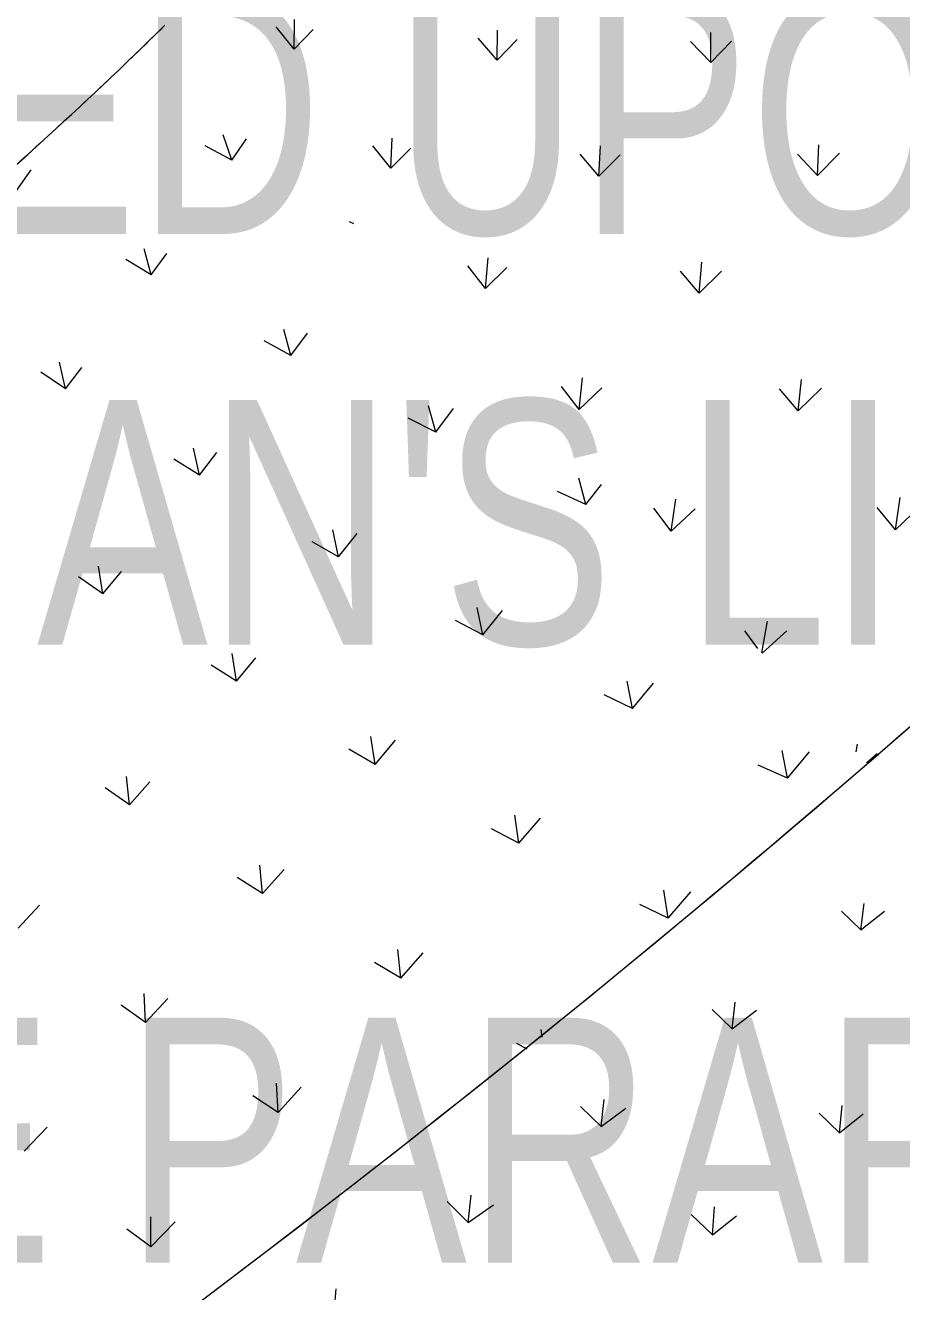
# Model space of a CAD drawing. Header units: millimetres. Extents: x 12827 to 178996, y -27589 to 73652.
# Drawn here: x 97838 to 99193, y 29901 to 31858 of the extents above; entities that cross this region are included whole.
import ezdxf

# ---------------------------------------------------------------- set-up
doc = ezdxf.new("R2010")
doc.units = ezdxf.units.MM
for name, color, linetype, lineweight in [('A-FLOR', 192, 'Continuous', 9), ('A-FLOR-PATT', 8, 'Continuous', 9), ('G-ANNO-TEXT', 231, 'Continuous', 5)]:
    doc.layers.add(name, color=color, linetype=linetype, lineweight=lineweight)
doc.styles.add('Swis721 BT_7', font='swiss.ttf', dxfattribs={"width": 0.75, "height": 378.428351})

# ---------------------------------------------------------------- blocks, each defined once
blk = doc.blocks.new('FP_231-Copy of 1_F')
at = {"layer": 'A-FLOR-PATT'}
for p, q in [((98157.6, 31649.3), (98144.2, 31688.7)), ((98157.6, 31649.3), (98116.4, 31671.8)), ((98157.6, 31649.3), (98180.1, 31682.7)), ((97825.1, 31603.1), (97847.5, 31634.6)), ((98345.8, 31551.2), (98339.6, 31554.4)), ((98032.9, 31472.1), (98021.8, 31512.3)), ((98032.9, 31472.1), (97993.4, 31496.1)), ((98032.9, 31472.1), (98056.9, 31505.2)), ((98248.8, 31347.5), (98237.7, 31388)), ((98248.8, 31347.5), (98274.4, 31382.2)), ((98248.8, 31347.5), (98207.7, 31370.4)), ((97900.2, 31296), (97891.2, 31337.2)), ((97900.2, 31296), (97862.3, 31321.7)), ((97900.2, 31296), (97925.7, 31328.9)), ((98472.7, 31229.2), (98461.7, 31270)), ((98472.7, 31229.2), (98500, 31265.5)), ((98472.7, 31229.2), (98430.1, 31250.9)), ((98107.3, 31162.9), (98098.4, 31204.5)), ((98107.3, 31162.9), (98134.4, 31197.5)), ((98107.3, 31162.9), (98067.9, 31187.4)), ((98704.9, 31117.2), (98694, 31158.2)), ((98704.9, 31117.2), (98660.7, 31137.7)), ((98704.9, 31117.2), (98729, 31148.5)), ((98322.4, 31036.4), (98313.6, 31078.2)), ((98322.4, 31036.4), (98281.5, 31059.6)), ((98322.4, 31036.4), (98351.2, 31072.5)), ((97958.2, 30979.4), (97951.5, 31021.9)), ((97958.2, 30979.4), (97920.4, 31005.5)), ((97958.2, 30979.4), (97986.7, 31013.8)), ((98545.6, 30916.2), (98536.9, 30958.2)), ((98545.6, 30916.2), (98576, 30953.8)), ((98545.6, 30916.2), (98503.1, 30938.3)), ((98164.6, 30844.3), (98158, 30887.1)), ((98164.6, 30844.3), (98125.3, 30869.2)), ((98164.6, 30844.3), (98194.7, 30880.3)), ((98776.9, 30802.3), (98768.4, 30844.6)), ((98776.9, 30802.3), (98732.9, 30823.2)), ((98776.9, 30802.3), (98809.1, 30841.5)), ((98378.9, 30715.8), (98372.4, 30758.9)), ((98378.9, 30715.8), (98410.7, 30753.4)), ((98378.9, 30715.8), (98338.1, 30739.4)), ((99016.5, 30694.6), (99008.1, 30737.2)), ((99016.5, 30694.6), (99050.4, 30735.3)), ((99016.5, 30694.6), (98971, 30714.4)), ((97999.4, 30653.1), (97994.9, 30696.9)), ((97999.4, 30653.1), (98030.9, 30688.9)), ((97999.4, 30653.1), (97961.7, 30679.5)), ((98601.2, 30593.8), (98594.8, 30637.1)), ((98601.2, 30593.8), (98634.7, 30632.8)), ((98601.2, 30593.8), (98558.9, 30616.2)), ((98205, 30516), (98200.6, 30560.1)), ((98205, 30516), (98238.2, 30553.4)), ((98205, 30516), (98165.9, 30541.2)), ((98831.7, 30478), (98825.4, 30521.6)), ((98831.7, 30478), (98866.9, 30518.6)), ((97827.1, 30462.5), (97860, 30498.2)), ((98831.7, 30478), (98787.9, 30499.3)), ((98418.5, 30385.6), (98414.2, 30429.9)), ((98418.5, 30385.6), (98453.3, 30424.6)), ((98418.5, 30385.6), (98377.9, 30409.5)), ((98024.1, 30316.7), (98021.8, 30361.9)), ((98024.1, 30316.7), (98058.6, 30354.1)), ((98024.1, 30316.7), (97986.6, 30343.6)), ((98637, 30294.1), (98635.8, 30306.2)), ((98614, 30275.6), (98597.8, 30284.4)), ((98228.9, 30177.7), (98226.6, 30223.2)), ((98228.9, 30177.7), (98264.9, 30216.7)), ((98228.9, 30177.7), (98189.9, 30203.3)), ((97836.4, 30117.9), (97872.1, 30155.2)), ((98032.5, 29970.1), (98032.3, 30016.7)), ((98032.5, 29970.1), (98069.8, 30009)), ((98032.5, 29970.1), (97995.1, 29997.3))]:
    blk.add_line(p, q, dxfattribs=at)
blk = doc.blocks.new('FP_232-Copy of 1_F')
at = {"layer": 'A-FLOR-PATT'}
for p, q in [((98254, 31821.2), (98254.5, 31866.7)), ((98254, 31821.2), (98225.8, 31855.6)), ((98254, 31821.2), (98283.2, 31851.3)), ((98567.8, 31804.3), (98568.3, 31850.2)), ((98897.6, 31800.4), (98898, 31846.7)), ((98567.8, 31804.3), (98538.1, 31837.8)), ((98567.8, 31804.3), (98598.5, 31835.9)), ((98897.6, 31800.4), (98866.4, 31832.9)), ((98897.6, 31800.4), (98929.6, 31833.5)), ((98403, 31636.9), (98375.2, 31671.6)), ((98403, 31636.9), (98405.2, 31683.4)), ((98403, 31636.9), (98434.1, 31668.2)), ((98724.9, 31624.9), (98727.1, 31671.8)), ((99062.8, 31625.9), (99064.8, 31673.3)), ((98724.9, 31624.9), (98695.7, 31658.6)), ((98724.9, 31624.9), (98757.5, 31657.6)), ((99062.8, 31625.9), (99032, 31658.7)), ((99062.8, 31625.9), (99096.7, 31660.2)), ((98549.7, 31451.3), (98553.6, 31498.8)), ((98879.9, 31444.1), (98883.7, 31492)), ((98549.7, 31451.3), (98522.3, 31486.2)), ((98549.7, 31451.3), (98582.7, 31483.7)), ((98879.9, 31444.1), (98851, 31478.1)), ((98879.9, 31444.1), (98914.4, 31478)), ((98694.2, 31264.4), (98699.7, 31312.9)), ((98694.2, 31264.4), (98667.2, 31299.6)), ((98694.2, 31264.4), (98729.2, 31297.9)), ((99032.6, 31261.9), (99004.1, 31296.2)), ((99032.6, 31261.9), (99038.1, 31310.8)), ((99032.6, 31261.9), (99069.1, 31297)), ((98836.4, 31076.2), (98843.7, 31125.6)), ((99183.1, 31078.4), (99190.3, 31128.3)), ((98836.4, 31076.2), (98809.9, 31111.6)), ((98836.4, 31076.2), (98873.4, 31110.8)), ((99183.1, 31078.4), (99155.1, 31112.9)), ((99183.1, 31078.4), (99221.5, 31114.6)), ((98970.3, 30894.9), (98950.3, 30922.3)), ((98976.7, 30888.3), (98985.3, 30937)), ((98977.3, 30887.5), (99015.4, 30922.4)), ((99122.3, 30735.2), (99124.8, 30747.1)), ((99138.7, 30718), (99155.1, 30732.7))]:
    blk.add_line(p, q, dxfattribs=at)
blk = doc.blocks.new('FP_242-Copy of 1_F')
at = {"layer": 'A-FLOR-PATT'}
for p, q in [((99129.6, 30460.1), (99134.8, 30500.8)), ((99129.6, 30460.1), (99099.9, 30489)), ((99129.6, 30460.1), (99166.5, 30488.9)), ((98930.6, 30307.2), (98899.8, 30337)), ((98930.6, 30307.2), (98935.5, 30348.4)), ((98930.6, 30307.2), (98968.2, 30335.7)), ((98728.4, 30156.2), (98732.9, 30197.9)), ((98728.4, 30156.2), (98696.5, 30187.2)), ((98728.4, 30156.2), (98766.5, 30184.4)), ((99096.9, 30146.3), (99100.6, 30188.7)), ((99096.9, 30146.3), (99065.5, 30176.7)), ((99096.9, 30146.3), (99133.4, 30175.9)), ((98523, 30007.7), (98527.3, 30050)), ((98523, 30007.7), (98490.2, 30040.1)), ((98523, 30007.7), (98561.8, 30035.3)), ((98900.2, 29988.6), (98903.6, 30031.8)), ((98900.2, 29988.6), (98867.7, 30020.3)), ((98900.2, 29988.6), (98937.3, 30018.1)), ((98314.9, 29862.1), (98318.8, 29905.1))]:
    blk.add_line(p, q, dxfattribs=at)

msp = doc.modelspace()

# ---------------------------------------------------------------- linework, layer by layer
at = {"layer": 'A-FLOR'}
for centre, radius, start, end in [((86095.08141, 45842.46804), 19973.61813, 300.92475622, 316.404717236), ((86095.08141, 45842.46804), 19973.61813, 310.775640503, 316.404717236), ((93373.33093, 36621.04404), 6678.02749, 309.953990356, 314.499488843), ((93373.33093, 36621.04404), 6678.02749, 312.2269555, 314.499488843), ((93373.33093, 36621.04404), 6678.02749, 309.942354167, 312.215130276), ((86095.08141, 45842.46804), 19973.61813, 300.92475622, 310.775640503)]:
    msp.add_arc(centre, radius, start, end, dxfattribs=at)
for points, knots in [([(98006.03965, 15008.03094), (98060.01128, 15173.17133), (98237.19712, 15708.91796), (98393.38894, 16189.32848), (99090.5583, 18103.69801), (99821.07212, 20005.71358), (100219.0955, 20990.33844), (100696.88204, 22115.36188), (101075.71169, 22965.8093), (101324.51508, 23514.12703), (101542.00894, 23980.32187), (101787.40408, 24506.32271), (102046.1982, 25036.58743), (102281.74703, 25498.66945), (102739.94921, 26397.53614), (103051.31777, 26982.8774), (103277.83426, 27391.34807), (103534.73083, 27854.60227), (104099.19889, 28831.87755), (104705.70053, 29824.70658), (105214.70662, 30626.00632), (105396.2414, 30905.43367), (105678.83214, 31330.89487), (106106.0756, 31953.05093), (106610.67654, 32673.41581), (106889.38604, 33056.87929), (107294.57122, 33606.39762), (107669.55053, 34094.75277), (108084.1092, 34625.16403), (108384.3306, 34998.89318), (108572.13906, 35230.73076), (108883.63383, 35607.23492), (109336.8018, 36137.42389), (109510.49508, 36332.74778), (109662.84885, 36505.23677), (109880.10877, 36742.4571), (110080.13154, 36961.03262), (110293.33884, 37185.28665), (110502.16196, 37401.45033), (110857.1603, 37756.31907), (111355.02202, 38240.54203), (111771.31054, 38639.52618), (112018.47673, 38878.1246), (112335.14111, 39194.67337), (112542.48857, 39407.30471), (112814.21022, 39698.58387), (113004.63526, 39913.58044), (113150.77097, 40081.62836), (113200.55258, 40143.08059), (113407.62285, 40398.69564), (113554.79419, 40593.92444), (113669.47517, 40751.70868), (113835.38483, 40997.58303), (113977.67253, 41225.19847), (114088.27356, 41416.68431), (114174.63939, 41572.42533), (114282.04005, 41787.6289), (114379.30025, 41996.1047), (114442.80314, 42145.63222), (114516.91438, 42349.13558), (114549.01, 42446.05957), (114555.12685, 42464.92348)], [-156.268630881, -156.268630881, -156.268630881, -156.268630881, -154.6136527063, -150.5561815083, -145.4814254629, -139.8578505828, -135.1265920841, -131.6066391505, -128.5901654123, -126.3486002212, -124.4908304429, -122.64628423, -120.7971158563, -118.478861185, -116.0807363172, -113.7390797511, -111.922024042, -109.5952816834, -106.5062130573, -102.9578086488, -100.2801229749, -98.3169394311, -96.5667612226, -94.2185259546, -91.9104779455, -89.681229909, -87.7407809246, -85.5823155442, -83.6464857544, -82.058071477, -80.671683863, -79.0465465155, -77.4618938807, -76.1602511726, -75.2700056518, -74.341551467, -73.3262935724, -72.3341567153, -71.1168659528, -69.4780153352, -67.5369502298, -65.7693050145, -64.2717955488, -63.0804006146, -61.8290125288, -60.7533826621, -59.7590840959, -59.1142898738, -58.4237775452, -57.7094155514, -56.8680935923, -56.0621857918, -55.230066193, -54.369401951, -53.6384974163, -52.9381525351, -52.2280479135, -51.5350561505, -50.7897372091, -50.0723644912, -49.8934868521, -49.8934868521, -49.8934868521, -49.8934868521]), ([(111057.51623, 40199.29363), (110790.11524, 39908.85437), (110517.81773, 39628.56511), (110400.02908, 39510.73078), (110281.75317, 39392.40898), (110147.14314, 39257.74674), (109996.12094, 39106.66596), (109773.71013, 38884.16888), (109640.92964, 38751.33689), (109526.41728, 38631.49407), (109352.87093, 38451.71181), (109207.52775, 38295.78973), (109022.14449, 38094.19385), (108838.03467, 37889.63944), (108561.06363, 37574.47106), (108332.42291, 37308.52743), (108127.05484, 37063.6829), (107888.57608, 36773.43403), (107656.60708, 36482.6189), (107437.20498, 36207.5419), (107137.13719, 35819.90238), (106825.1537, 35412.32636), (106393.6327, 34835.8578), (105710.181, 33904.13079), (105283.80656, 33307.35906), (104840.08212, 32673.39328), (104542.56724, 32240.60364), (104248.06441, 31803.80256), (104007.39319, 31440.06481), (103774.54904, 31089.25079), (103554.07684, 30743.15264), (103245.82541, 30255.01341), (102915.27001, 29720.08415), (102666.93214, 29306.59894), (102341.2374, 28755.56201), (102137.68758, 28402.84546), (101917.61467, 28015.04629), (101724.14444, 27665.85709), (101512.5858, 27272.17992), (101206.73383, 26696.68686), (100753.63145, 25806.99691), (100167.12949, 24592.65546), (99840.0301, 23881.65057), (99461.75628, 23036.8572), (99327.47194, 22727.71513), (99130.62059, 22269.18597), (98858.21851, 21613.23422), (98628.85247, 21054.62644), (98287.16224, 20194.35192), (97985.58412, 19412.95088), (97521.6025, 18157.03621), (97177.95348, 17180.94449), (96585.76301, 15391.27254), (96361.84856, 14677.28912), (96080.91331, 13727.25005), (95862.88586, 12957.02732), (95646.53943, 12148.98476), (95425.0069, 11259.73178), (95211.97097, 10336.15476), (95108.16188, 9847.30532), (95024.152, 9414.66409), (94959.33721, 9004.92539), (94905.21897, 8535.86335), (94891.01022, 8300.69616), (94881.02287, 8013.09684), (94884.32452, 7826.0239), (94899.86804, 7530.53219), (94938.49243, 7216.46526), (95002.24231, 6869.7832), (95050.2807, 6702.37592), (95150.311, 6394.71732), (95225.48294, 6189.98908), (95265.75274, 6077.37885)], [0, 0, 0, 0, 1.0407913836, 1.8329227872, 2.4060321319, 3.0305247211, 3.8160228975, 4.5986923833, 5.329045579, 5.9886585082, 6.6759714342, 7.4814648878, 8.314642484, 9.3734481445, 10.5162466185, 11.7075364251, 12.8508175028, 14.0173605822, 15.2191975832, 16.546249862, 18.0277268189, 19.911701422, 22.5229006852, 25.3747516683, 28.2853400759, 30.5069373856, 32.5026751219, 34.1293146002, 35.6421299878, 37.0276553162, 38.5674876844, 40.3344223811, 42.1800288241, 44.0942494579, 45.7662637289, 47.3984502866, 48.7673300641, 50.1795881101, 51.8168274441, 54.1090521126, 57.3868233557, 60.8076971781, 64.1489886498, 66.3846344694, 68.3102443987, 70.0004602256, 71.9823230696, 74.430541174, 77.0179211282, 80.408721011, 83.9188512543, 88.5739935232, 92.5835625461, 96.5449138638, 99.3207100258, 102.1929498492, 104.984003146, 107.9361103254, 110.5201242415, 112.5841571659, 114.0655925609, 115.5168852373, 116.7439619213, 117.8321531365, 118.6087429438, 119.4512490744, 120.3250828263, 121.3797012231, 122.301253482, 123.2448037949, 124.1695396625, 125.1734564309, 125.1734564309, 125.1734564309, 125.1734564309])]:
    msp.add_open_spline(points, degree=3, knots=knots, dxfattribs=at)
at = {"layer": 'A-FLOR', "lineweight": 15}
msp.add_open_spline([(98006.03965, 15008.03094), (98060.01128, 15173.17133), (98237.19712, 15708.91796), (98393.38894, 16189.32848), (99090.5583, 18103.69801), (99821.07212, 20005.71358), (100219.0955, 20990.33844), (100696.88204, 22115.36188), (101075.71169, 22965.8093), (101324.51508, 23514.12703), (101542.00894, 23980.32187), (101787.40408, 24506.32271), (102046.1982, 25036.58743), (102281.74703, 25498.66945), (102739.94921, 26397.53614), (103051.31777, 26982.8774), (103277.83426, 27391.34807), (103534.73083, 27854.60227), (104099.19889, 28831.87755), (104705.70053, 29824.70658), (105214.70662, 30626.00632), (105396.2414, 30905.43367), (105678.83214, 31330.89487), (106106.0756, 31953.05093), (106610.67654, 32673.41581), (106889.38604, 33056.87929), (107294.57122, 33606.39762), (107669.55053, 34094.75277), (108084.1092, 34625.16403), (108384.3306, 34998.89318), (108572.13906, 35230.73076), (108883.63383, 35607.23492), (109336.8018, 36137.42389), (109510.49508, 36332.74778), (109662.84885, 36505.23677), (109880.10877, 36742.4571), (110080.13154, 36961.03262), (110293.33884, 37185.28665), (110502.16196, 37401.45033), (110857.1603, 37756.31907), (111355.02202, 38240.54203), (111771.31054, 38639.52618), (112018.47673, 38878.1246), (112335.14111, 39194.67337), (112542.48857, 39407.30471), (112814.21022, 39698.58387), (113004.63526, 39913.58044), (113150.77097, 40081.62836), (113200.55258, 40143.08059), (113407.62285, 40398.69564), (113554.79419, 40593.92444), (113669.47517, 40751.70868), (113835.38483, 40997.58303), (113977.67253, 41225.19847), (114088.27356, 41416.68431), (114174.63939, 41572.42533), (114282.04005, 41787.6289), (114379.30025, 41996.1047), (114442.80314, 42145.63222), (114516.91438, 42349.13558), (114549.01, 42446.05957), (114555.12685, 42464.92348)], degree=3, knots=[-156.268630881, -156.268630881, -156.268630881, -156.268630881, -154.6136527063, -150.5561815083, -145.4814254629, -139.8578505828, -135.1265920841, -131.6066391505, -128.5901654123, -126.3486002212, -124.4908304429, -122.64628423, -120.7971158563, -118.478861185, -116.0807363172, -113.7390797511, -111.922024042, -109.5952816834, -106.5062130573, -102.9578086488, -100.2801229749, -98.3169394311, -96.5667612226, -94.2185259546, -91.9104779455, -89.681229909, -87.7407809246, -85.5823155442, -83.6464857544, -82.058071477, -80.671683863, -79.0465465155, -77.4618938807, -76.1602511726, -75.2700056518, -74.341551467, -73.3262935724, -72.3341567153, -71.1168659528, -69.4780153352, -67.5369502298, -65.7693050145, -64.2717955488, -63.0804006146, -61.8290125288, -60.7533826621, -59.7590840959, -59.1142898738, -58.4237775452, -57.7094155514, -56.8680935923, -56.0621857918, -55.230066193, -54.369401951, -53.6384974163, -52.9381525351, -52.2280479135, -51.5350561505, -50.7897372091, -50.0723644912, -49.8934868521, -49.8934868521, -49.8934868521, -49.8934868521], dxfattribs=at)

# ---------------------------------------------------------------- block references
at = {"layer": 'A-FLOR'}
for name in ['FP_232-Copy of 1_F', 'FP_242-Copy of 1_F', 'FP_231-Copy of 1_F']:
    msp.add_blockref(name, (0, 0), dxfattribs=at)

# ---------------------------------------------------------------- texts
at = {"layer": 'G-ANNO-TEXT', "color": 7, "char_height": 378.4283513, "attachment_point": 1, "line_spacing_factor": 1.00667, "style": 'Swis721 BT_7'}
for s, insert, width in [("ONLY THIS LIFT DOOR WILL BE\\POPENED UPON ACTUATION OF\\PFIREMAN'S LIFT MODE", (96623.03499, 32549.03673), 6950.4), ('CONCRETE PARAPET\\PW/ALU.CAPPING 1150m (H)', (95657.25077, 30324.16829), 6009.6)]:
    msp.add_mtext(s, dxfattribs=dict(at, insert=insert, width=width))

doc.saveas('drawing.dxf')
